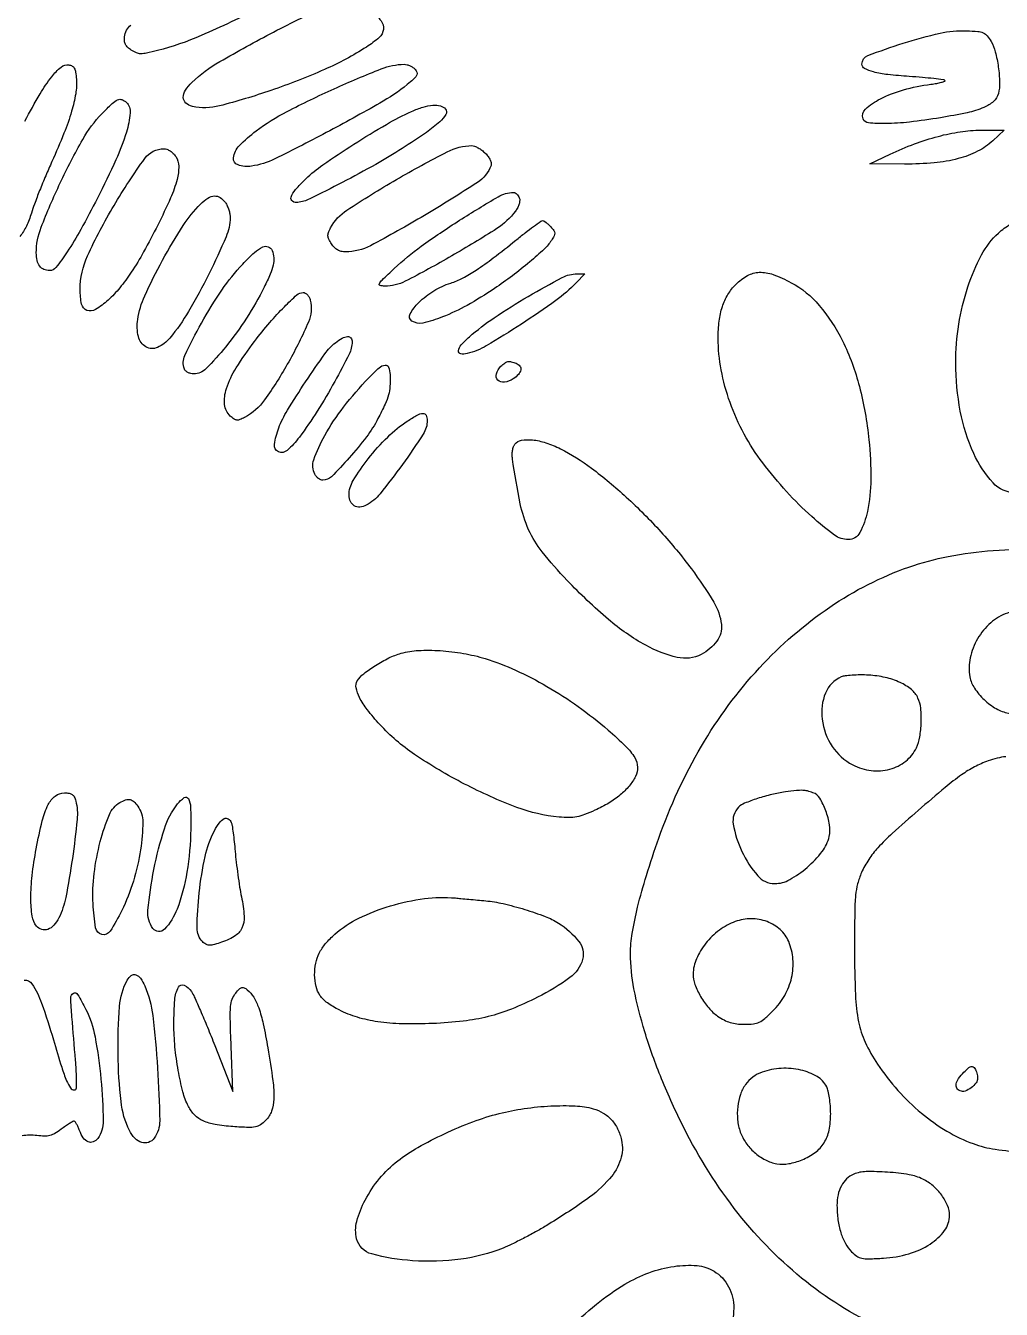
# Model space of a CAD drawing. Header units: inches. Extents: x 164 to 6104, y 4585 to 8790.
# Drawn here: x 5604.04 to 5626.42, y 5343.17 to 5372.62 of the extents above; entities that cross this region are included whole.
import ezdxf

# ---------------------------------------------------------------- set-up
doc = ezdxf.new("R2010")
doc.units = ezdxf.units.IN
doc.header["$LTSCALE"] = 50
doc.header["$MEASUREMENT"] = 0

# ---------------------------------------------------------------- blocks, each defined once
blk = doc.blocks.new('JACZ-COO-GE-001-CAR-LOGO-R00')
at = {"color": 8}
for points in [[(5084.91, 3198.72, -0.010107), (5089.78, 3207.4, -0.032897), (5093.49, 3212.85, -0.051302), (5096.49, 3215.98, -0.214273), (5098.94, 3216.68, -0.093382), (5100.03, 3216.31, -0.142983), (5100.72, 3215.6, -0.085365), (5101.13, 3214.35, -0.018989), (5101.38, 3212.09, -0.059128), (5101.17, 3207.45, -0.031121), (5099.87, 3201.83, -0.02349), (5097.42, 3194.81, -0.010307), (5093.56, 3185.76, 0.006049), (5091.58, 3181.23, 0.005404), (5089.63, 3176.47, 0.005428), (5087.98, 3172.17, 0.016756), (5086.99, 3169.21, -0.03966), (5085.4, 3165.1, -0.056594), (5083.32, 3161.79, -0.069763)], [(5160.33, 3235.01, -0.014415), (5141.28, 3226.04, -0.040195), (5127.32, 3221.24, -0.009525), (5123.83, 3220.41, -0.057158), (5121.98, 3220.23, -0.093144), (5120.56, 3220.52, -0.04825), (5118.95, 3221.37, -0.045605), (5117.79, 3222.28, -0.085242), (5117.08, 3223.24, -0.090078), (5116.76, 3224.34, -0.056049), (5116.76, 3225.69, -0.191744), (5118.75, 3229.39, -0.048147)], [(5360.22, 2812.03, -0.061367), (5334.78, 2827.53, -0.058878), (5312.99, 2849.4, -0.050387), (5295.56, 2876.88, -0.018999), (5288.5, 2892.42, -0.022961), (5283.12, 2907.51, -0.025288), (5279.67, 2921.21, -0.048881), (5278.57, 2932.46, -0.041543), (5279.11, 2938.93, -0.018491), (5280.83, 2947.32, -0.015487), (5283.65, 2957.44, -0.009083), (5287.6, 2969.38, -0.047986), (5301.23, 2998.78, -0.053814), (5319.79, 3023.85, -0.056681), (5342.29, 3043.29, -0.065357), (5367.57, 3056.09, -0.037776), (5380.17, 3059.48, -0.027583), (5394.54, 3061.39, -0.027144), (5409.34, 3061.72, -0.032308)], [(5398.56, 2995.45, 0.033428), (5395.81, 2994.97, 0.02628), (5392.9, 2994.1, 0.034913), (5388.55, 2992.18, 0.033032), (5384.42, 2989.65, 0.020078), (5379.19, 2985.63, 0.004421), (5370.57, 2978.28, 0.005343), (5362.26, 2970.92, 0.024091), (5357.66, 2966.34, 0.039407), (5354.72, 2962.56, 0.039963), (5352.43, 2958.38, 0.040942), (5351.18, 2954.84, 0.041792), (5350.53, 2951.16, 0.020226), (5350.25, 2945.66, 0.002625), (5350.19, 2933.88, 0.009032), (5350.46, 2919.23, 0.040233), (5351.47, 2910.69, 0.059657), (5353.61, 2904.14, 0.038277), (5357.54, 2897.17, 0.034909), (5364.06, 2888.74, 0.037032), (5371.57, 2881.48, 0.038717), (5379.71, 2875.71, 0.047738), (5388.11, 2871.71, 0.049788), (5395.18, 2869.91, 0.027044), (5404.1, 2869.05, 0.027004)], [(5084.71, 2924, -0.281979), (5087.19, 2922.84, -0.062034), (5090.26, 2916.65, -0.012522), (5094.03, 2904.95, 0.003581), (5096.69, 2896.14, 0.02381), (5098.26, 2891.83, 0.050113), (5099.5, 2889.54, 0.248567), (5100.75, 2888.88, 0.398373), (5101.41, 2889.51, 0.022211), (5101.44, 2892.63, 0.011792), (5101.11, 2898.37, 0.001146), (5099.94, 2912.26, -0.013029), (5099.58, 2918.34, -0.285161), (5100.43, 2919.82, -0.402638), (5101.78, 2919.44, -0.017231), (5104.39, 2914.66, -0.070165), (5107.34, 2905.88, -0.022966), (5109.23, 2892.32, -0.018522), (5109.97, 2878.96, -0.163877), (5108.21, 2873.41, -0.138383), (5106.76, 2872.26, -0.20034), (5105.14, 2872.27, -0.143503), (5103.6, 2873.53, -0.066032), (5102.42, 2875.87, 0.019608), (5101.97, 2877.02, 0.028601), (5101.47, 2877.99, 0.027889), (5101, 2878.71, 0.237058), (5100.67, 2878.88, 0.130332), (5100.23, 2878.76, 0.009288), (5099.15, 2878.12, 0.012579), (5097.88, 2877.29, 0.009146), (5096.51, 2876.3, -0.028065), (5094.52, 2874.98, -0.069196), (5092.91, 2874.31, -0.068788), (5091.17, 2874.11, -0.027479), (5088.76, 2874.29, 0.037551), (5086.34, 2874.42, 0.04398), (5084.06, 2874.18, 0.036198)]]:
    blk.add_lwpolyline(points, format="xyb", dxfattribs=at)
for points in [[(5195.57, 3234.26, -0.046194), (5198.81, 3230.74, -0.195463), (5199.54, 3228.03, -0.182609), (5198.2, 3225.45, -0.039657), (5194.12, 3222.37, -0.038382), (5180.74, 3215.19, -0.021762), (5163.6, 3208.5, -0.018579), (5147.14, 3203.56, -0.118171), (5138.48, 3203.4, -0.12844), (5136.39, 3204.46, -0.208605), (5135.57, 3206.24, -0.148652), (5136.22, 3208.56, -0.061866), (5138.32, 3211.09, -0.057308), (5147.21, 3217.71, -0.011695), (5164.43, 3227.16, -0.009332), (5182.1, 3235.91, -0.100582), (5189.82, 3237.81, -0.124192), (5190.74, 3237.61, -0.024671), (5192.23, 3236.8, -0.024726), (5193.91, 3235.64, -0.020812)], [(5393.84, 3224.17, -0.069178), (5395.2, 3220.84, -0.027835), (5396.16, 3216, -0.027845), (5396.58, 3211.08, -0.068722), (5396.19, 3207.49, -0.153644), (5394.65, 3204.98, -0.080289), (5391.51, 3203.04, -0.045822), (5386.24, 3201.39, -0.012434), (5377.66, 3199.77, -0.011549), (5367.75, 3198.39, -0.02545), (5360.13, 3197.89, -0.027409), (5354.63, 3198.12, -0.284451), (5352.91, 3199.43, -0.309676), (5353.65, 3202.52, -0.066281), (5358.44, 3205.82, -0.050246), (5365.81, 3208.68, -0.034647), (5374.59, 3210.48, 0.011367), (5376.49, 3210.77, 0.021715), (5377.99, 3211.11, 0.022963), (5379.03, 3211.44, 0.546355), (5379.09, 3211.69, 0.167604), (5378.6, 3211.93, 0.0027), (5375.51, 3212.29, 0.006738), (5371.88, 3212.64, 0.004378), (5367.68, 3212.96, -0.011613), (5360.81, 3213.57, -0.035696), (5356.22, 3214.42, -0.056688), (5353.41, 3215.51, -0.279241), (5352.57, 3216.9, -0.310624), (5354.46, 3219.64, -0.014262), (5365.75, 3223.61, -0.022577), (5377.52, 3226.79, -0.063092), (5386.02, 3227.58, -0.012497), (5389.61, 3227.37, -0.082108), (5391.36, 3226.93, -0.119572), (5392.56, 3226.01, -0.039101)], [(5209.66, 3215.26, -0.072183), (5210.25, 3214.3, -0.189786), (5210.27, 3213.51, -0.111377), (5209.72, 3212.64, -0.017758), (5208.22, 3211.25, -0.046963), (5199.52, 3205.09, -0.008768), (5182.38, 3195.61, -0.007003), (5164.82, 3186.61, -0.078839), (5157.37, 3184.29, -0.116092), (5153.06, 3184.66, -0.36048), (5151.62, 3186.95, -0.160763), (5153.5, 3190.85, -0.040807), (5158.84, 3195.55, -0.040083), (5168.73, 3201.74, -0.014123), (5183.78, 3209.03, -0.011317), (5198.86, 3215.41, -0.091626), (5206.2, 3216.85, -0.065452), (5207.11, 3216.74, -0.045098), (5208.09, 3216.4, -0.045197), (5209, 3215.88, -0.06703)], [(5117.37, 3204.68, -0.223827), (5118.58, 3201.31, -0.049622), (5117.36, 3195.13, -0.033421), (5114.04, 3186.33, -0.011367), (5108.1, 3174.01, -0.0083), (5102.78, 3164.04, -0.019594), (5098.42, 3156.84, -0.019382), (5094.85, 3151.89, -0.231218), (5092.79, 3150.88, -0.106092), (5091, 3151.26, -0.127045), (5089.66, 3152.34, -0.104952), (5088.84, 3154.11, -0.056124), (5088.57, 3156.52, -0.093164), (5090.11, 3164.73, -0.017225), (5096.22, 3178.93, -0.018809), (5103.43, 3192.85, -0.062908), (5109.57, 3201.07, -0.010637), (5112.82, 3204.3, -0.082268), (5114.58, 3205.5, -0.19487), (5115.95, 3205.57, -0.112592)], [(5219.43, 3202.55, -0.322377), (5219.55, 3200.85, -0.069696), (5217.56, 3198.46, -0.033947), (5213.31, 3195.1, -0.007498), (5205.57, 3189.95, -0.01525), (5197.11, 3184.86, -0.008245), (5186.4, 3179.09, -0.005074), (5175.98, 3173.82, -0.079546), (5172.17, 3172.65, -0.188604), (5170.49, 3173.04, -0.333555), (5170.06, 3174.33, -0.097324), (5171.46, 3176.79, -0.022941), (5174.71, 3180.23, -0.040789), (5180.2, 3184.74, -0.009626), (5190.09, 3191.3, -0.010371), (5200.53, 3197.65, -0.024952), (5208.57, 3201.79, -0.031534), (5212.23, 3203.18, -0.057639), (5215.37, 3203.77, -0.077724), (5217.82, 3203.56, -0.160643)], [(5394.41, 3192.42, -0.071254), (5389.54, 3189.04, -0.051481), (5383.36, 3186.7, -0.042334), (5375.66, 3185.34, -0.024078), (5366.21, 3184.95), (5355.07, 3185.03), (5361.57, 3188.1, -0.020506), (5369.36, 3191.4, -0.025131), (5376.89, 3193.81, -0.027265), (5384.01, 3195.29, -0.036723), (5390.57, 3195.8), (5398.07, 3195.82)], [(5133.16, 3187.37, -0.143849), (5134.11, 3184.26, -0.066544), (5133.58, 3180.02, -0.040301), (5131.5, 3174.12, -0.011827), (5127.39, 3165.42, -0.009813), (5122.89, 3156.88, -0.019993), (5118.95, 3150.39, -0.025149), (5115.26, 3145.38, -0.037683), (5111.52, 3141.45, -0.046025), (5107.49, 3138.43, -0.232107), (5104.77, 3138.17, -0.254752), (5103.07, 3140.15, -0.053592), (5102.58, 3144.83, -0.107308), (5104.95, 3155.61, -0.026574), (5113.41, 3171.71, -0.021477), (5123.23, 3186.73, -0.241633), (5129.38, 3189.88, -0.095033), (5130.32, 3189.7, -0.05129), (5131.38, 3189.15, -0.048321), (5132.38, 3188.34, -0.053463)], [(5232.11, 3188.43, -0.037387), (5233.03, 3187.36, -0.048744), (5233.69, 3186.26, -0.05722), (5234.03, 3185.25, -0.145738), (5233.97, 3184.48, -0.157781), (5229.61, 3179.08, -0.010771), (5212.67, 3168.54, -0.012221), (5195.41, 3158.86, -0.122219), (5187.43, 3156.88, -0.058385), (5186.08, 3157.04, -0.070888), (5184.9, 3157.5, -0.068573), (5183.86, 3158.3, -0.050178), (5182.95, 3159.42, -0.028841), (5182.09, 3160.92, -0.103217), (5181.81, 3161.98, -0.105615), (5181.98, 3163.05, -0.030959), (5182.67, 3164.57, -0.126189), (5187.89, 3170.25, -0.012634), (5203.7, 3179.99, -0.013129), (5219.97, 3188.89, -0.115771), (5227.87, 3190.85, -0.09823), (5228.72, 3190.7, -0.035097), (5229.85, 3190.15, -0.033197), (5231.04, 3189.37, -0.033484)], [(5149.01, 3172.66, -0.044721), (5149.61, 3171.62, -0.029696), (5150.11, 3170.34, -0.029892), (5150.45, 3169.04, -0.050196), (5150.55, 3167.91, -0.099937), (5149.24, 3161.64, -0.014625), (5143.75, 3149.8, -0.017588), (5137.24, 3137.84, -0.038883), (5131.27, 3129.33, -0.11441), (5127.34, 3126.32, -0.242289), (5123.61, 3126.5, -0.209329), (5121.2, 3129.79, -0.092557), (5121, 3135.27, -0.069832), (5123.23, 3142.78, -0.017638), (5128.92, 3154.19, -0.01833), (5135.51, 3165.3, -0.055312), (5141.05, 3172.13, -0.049541), (5143.44, 3174.06, -0.129217), (5145.52, 3174.75, -0.16384), (5147.36, 3174.27, -0.094369)], [(5243.01, 3174.18, -0.108696), (5243.14, 3173.32, -0.054168), (5242.95, 3172.24, -0.047988), (5242.48, 3171.06, -0.040711), (5241.77, 3169.93, -0.090315), (5235.8, 3164.33, -0.012903), (5221.41, 3155.57, -0.011275), (5206.54, 3147.47, -0.122805), (5199.95, 3145.91, -0.066409), (5198.49, 3146.13, -0.480772), (5198.25, 3146.7, -0.076118), (5199.13, 3147.85, -0.002892), (5203.04, 3151.58, -0.03296), (5211.63, 3158.66, -0.014281), (5223.91, 3166.98, -0.00943), (5236.23, 3174.5, -0.130855), (5241.21, 3175.87, -0.127171), (5241.7, 3175.75, -0.064569), (5242.21, 3175.38, -0.057747), (5242.67, 3174.83, -0.054634)], [(5253.05, 3164.9, -0.029052), (5254.03, 3163.69, -0.143371), (5254.31, 3162.86, -0.134061), (5254.12, 3161.99, -0.024195), (5253.26, 3160.54, -0.059241), (5250.94, 3157.77, -0.013195), (5246.33, 3153.66, -0.013734), (5240.79, 3149.24, -0.014084), (5235.07, 3145.17, -0.02011), (5226.28, 3139.78, -0.033679), (5218.45, 3136.07, -0.038548), (5212.13, 3134.13, -0.203549), (5208.65, 3134.77, -0.390365), (5208.09, 3137.02, -0.0744), (5210.87, 3140.69, -0.055823), (5215.68, 3144.44, -0.060907), (5221.07, 3146.9, 0.044529), (5224.89, 3148.49, 0.024248), (5229.26, 3151.08, 0.017749), (5234.67, 3154.92, 0.007006), (5241.85, 3160.57, -0.004783), (5244.89, 3162.99, -0.007257), (5247.58, 3165.03, -0.003248), (5249.9, 3166.71, -0.156224), (5250.44, 3166.88, -0.137662), (5250.87, 3166.76, -0.025488), (5251.55, 3166.3, -0.025627), (5252.3, 3165.66, -0.020906)], [(5411.4, 3163.89, -0.074983), (5416.97, 3158.41, -0.073017), (5420.74, 3151.49, -0.059058), (5422.89, 3142.54, -0.029259), (5423.57, 3130.85, -0.042994), (5421.92, 3111.7, -0.058962), (5416.98, 3095.14, -0.075305), (5409.84, 3083.68, -0.219083), (5401.57, 3079.88, -0.21174), (5394.49, 3083.02, -0.076855), (5388.3, 3092.4, -0.060951), (5384.01, 3105.91, -0.046495), (5382.57, 3121.38, -0.03929), (5383.54, 3133.73, -0.040073), (5386.43, 3145.69, -0.043242), (5390.8, 3155.9, -0.084182), (5396.2, 3162.89, -0.052812), (5400.11, 3165.8, -0.11766), (5403.63, 3166.88, -0.118966), (5407.23, 3166.26, -0.054666)], [(5163.96, 3157.3, -0.073946), (5164.47, 3155.02, -0.071162), (5164.3, 3152.66, -0.048395), (5163.37, 3149.75, -0.015142), (5161.43, 3145.6, -0.026211), (5155.75, 3135.66, -0.027672), (5149.15, 3126.56, -0.024663), (5142.82, 3119.51, -0.200026), (5138.9, 3117.88, -0.059469), (5137.94, 3117.99, -0.059607), (5137.04, 3118.33, -0.065407), (5136.32, 3118.83, -0.117383), (5135.92, 3119.42, -0.204193), (5136.08, 3123.78, -0.017032), (5141.35, 3134.07, -0.023402), (5147.92, 3144.68, -0.037977), (5154.56, 3152.95, -0.017946), (5158.34, 3156.71, -0.078502), (5160.95, 3158.45, -0.200625), (5162.73, 3158.52, -0.214507)], [(5261.15, 3146.96, -0.045152), (5254.72, 3141.36, -0.012582), (5243.69, 3133.8, -0.011013), (5232.44, 3126.83, -0.072554), (5226.32, 3124.34, -0.107541), (5224.27, 3124.28, -0.398553), (5223.58, 3125.24, -0.149051), (5224.44, 3127.13, -0.031486), (5227.04, 3129.71, -0.032672), (5234.93, 3135.78, -0.015244), (5245.87, 3142.63, -0.010892), (5256.72, 3148.66, -0.120198), (5261.51, 3149.86), (5263.94, 3149.88)], [(5329.93, 3147.03, -0.095849), (5338.9, 3139.77, -0.059872), (5346.32, 3128.41, -0.051757), (5351.76, 3113.8, -0.038266), (5354.78, 3096.8, -0.026327), (5355.38, 3084.1, -0.049485), (5354.31, 3073.9, -0.070772), (5351.86, 3067.09, -0.278043), (5348.2, 3064.88, -0.159646), (5343.78, 3066.32, -0.024289), (5336.49, 3072.25, -0.025711), (5328.46, 3080.21, -0.021964), (5320.84, 3089.38, -0.038698), (5314.89, 3098.62, -0.037973), (5310.38, 3108.72, -0.03892), (5307.56, 3119.13, -0.046201), (5306.59, 3129.26, -0.031063), (5306.91, 3134.77, -0.049022), (5307.94, 3139.38, -0.055929), (5309.71, 3143.24, -0.061258), (5312.24, 3146.48, -0.069689), (5315.99, 3149.31, -0.119522), (5319.74, 3150.34, -0.096232), (5324.12, 3149.64, -0.034363)], [(5176.15, 3141.43, -0.165333), (5175.57, 3134.44, -0.025125), (5169.27, 3121.71, -0.027302), (5161.58, 3109.58, -0.11557), (5155.17, 3103.93, -0.027792), (5153.66, 3103.23, -0.119328), (5152.69, 3103.09, -0.127347), (5151.79, 3103.41, -0.033536), (5150.58, 3104.37, -0.189822), (5148.77, 3108.03, -0.100221), (5149.36, 3113.14, -0.06158), (5152.49, 3119.82, -0.023644), (5158.35, 3128.26, -0.012933), (5163.24, 3134.28, -0.018725), (5167.88, 3139.32, -0.015358), (5171.9, 3143.13, -0.183908), (5173.87, 3143.88, -0.129184), (5174.56, 3143.7, -0.07691), (5175.23, 3143.17, -0.067336), (5175.79, 3142.38, -0.058824)], [(5189.55, 3128.13, -0.112657), (5188.59, 3124.17, -0.011007), (5183.99, 3115.4, -0.014739), (5178.4, 3105.97, -0.018776), (5172.67, 3097.63, -0.050259), (5168.82, 3093.41, -0.296278), (5166, 3092.97, -0.334847), (5164.72, 3095.3, -0.05545), (5166.09, 3100.58, -0.04574), (5168.86, 3106.21, -0.009893), (5174.69, 3115.36, -0.008425), (5180.85, 3124.29, -0.070961), (5184.22, 3127.82, -0.036827), (5186.41, 3129.29, -0.115862), (5188.1, 3129.8, -0.241916), (5189.13, 3129.34, -0.174697)], [(5201.68, 3117.63, -0.022586), (5201.65, 3113.88, -0.053411), (5201.2, 3111.12, -0.042944), (5200.11, 3108.18, -0.0105), (5197.82, 3103.56, -0.040996), (5194.12, 3097.72, -0.020829), (5188.61, 3091.01, -0.014134), (5182.92, 3084.99, -0.19882), (5180.23, 3083.88, -0.099529), (5179.55, 3084.02, -0.057106), (5178.81, 3084.43, -0.05381), (5178.14, 3085.03, -0.059916), (5177.64, 3085.75, -0.210863), (5177.28, 3090.41, -0.042592), (5180.79, 3098.16, -0.037675), (5186.82, 3107.25, -0.025771), (5194.92, 3116.63, -0.018601), (5198.19, 3119.81, -0.147532), (5200.08, 3120.7, -0.356029), (5201.22, 3120.02, -0.078637)], [(5241.99, 3121.27, -0.139539), (5243.18, 3120.38, -0.2107), (5243.47, 3119.14, -0.14301), (5242.75, 3117.7, -0.060507), (5241.08, 3116.29, -0.105073), (5238.24, 3115.19, -0.243827), (5236.13, 3115.88, -0.278492), (5235.66, 3117.88, -0.119159), (5237.14, 3120.31, -0.036881), (5238.34, 3121.34, -0.110831), (5239.32, 3121.78, -0.107534), (5240.41, 3121.76, -0.033597)], [(5213.57, 3103.01, -0.144412), (5212.27, 3098.61, -0.012493), (5205.62, 3088.86, -0.014633), (5198.48, 3079.53, -0.099634), (5194.04, 3075.86, -0.10458), (5192.03, 3075.28, -0.151467), (5190.24, 3075.69, -0.15385), (5189.01, 3077.03, -0.108796), (5188.57, 3079.04, -0.137267), (5189.89, 3083.75, -0.030045), (5194.72, 3090.73, -0.031821), (5200.92, 3097.66, -0.04822), (5207.19, 3102.75, -0.018903), (5210.37, 3104.69, -0.117817), (5212.19, 3105.2, -0.293046), (5213.18, 3104.62, -0.11826)], [(5256.16, 3093.89, -0.04467), (5266.1, 3087.7, -0.023961), (5277.22, 3078.45, -0.022806), (5288.26, 3067.36, -0.024084), (5298.03, 3055.5, -0.024839), (5305.17, 3044.87, -0.107368), (5307.61, 3037.71, -0.190912), (5306.19, 3032.43, -0.113732), (5301.16, 3028.17, -0.178126), (5293.51, 3027.21, -0.069311), (5283.41, 3031.08, -0.050562), (5271.49, 3039.33, -0.02597), (5258.3, 3051.84, -0.020781), (5250.29, 3061, -0.06355), (5245.99, 3068.02, -0.056071), (5243.3, 3076.36, -0.013633), (5240.82, 3090.64, -0.03831), (5240.73, 3092.01, -0.037452), (5240.85, 3093.39, -0.04002), (5241.14, 3094.59, -0.093894), (5241.58, 3095.39, -0.177771), (5243.72, 3096.64, -0.069305), (5247.2, 3096.76, -0.054845), (5251.5, 3095.83, -0.036544)], [(5399.07, 3041.38, 0.095634), (5393.73, 3038.24, 0.079697), (5389.53, 3033.16, 0.080265), (5387.16, 3027.06, 0.099453), (5387.08, 3020.98, 0.10019), (5388.56, 3017.33, 0.058008), (5391.62, 3013.69, 0.057408), (5395.5, 3010.81, 0.089589), (5399.4, 3009.41, 0.108289), (5406.36, 3009.74, 0.095441), (5412.91, 3012.94, 0.087649), (5418.22, 3018.64, 0.074406), (5421.64, 3026.14, 0.141125), (5421.64, 3030.67, 0.09158), (5419.28, 3035.39, 0.082123), (5415.07, 3039.39, 0.081515), (5409.79, 3041.83, 0.018973), (5406.65, 3042.58, 0.059503), (5404.48, 3042.75, 0.057489), (5402.31, 3042.4, 0.016865)], [(5232.07, 3026.81, -0.031549), (5241.83, 3023.11, -0.025124), (5251.85, 3017.94, -0.023958), (5261.81, 3011.5, -0.022149), (5271.37, 3003.98, -0.016024), (5277.01, 2998.8, -0.0652), (5279.89, 2995.14, -0.119426), (5280.82, 2992.1, -0.136211), (5280.18, 2989.13, -0.055291), (5278.12, 2986.05, -0.043457), (5275.26, 2983.22, -0.038772), (5271.62, 2980.63, -0.027709), (5267.2, 2978.31, -0.017256), (5263.89, 2976.93, -0.043531), (5261.38, 2976.22, -0.046815), (5258.89, 2975.99, -0.022789), (5255.7, 2976.14, -0.067092), (5242.25, 2979.24, -0.029178), (5225.47, 2986.71, -0.029239), (5209.47, 2996.2, -0.059179), (5198.4, 3005.75, -0.019544), (5194.39, 3010.5, -0.046392), (5191.9, 3014.39, -0.068394), (5190.81, 3017.47, -0.192561), (5191.2, 3019.68, -0.085437), (5193.26, 3021.99, -0.027802), (5197, 3024.64, -0.028162), (5201.28, 3027.01, -0.043415), (5205.24, 3028.51, -0.056014), (5210.72, 3029.41, -0.028705), (5217.68, 3029.37, -0.027577), (5225.11, 3028.49, -0.031524)], [(5345.96, 3020.96, 0.196256), (5340.9, 3015.79, 0.129763), (5339.82, 3007.45, 0.11321), (5343.04, 2998.75, 0.130422), (5349.61, 2992.86, 0.087334), (5355.53, 2991.04, 0.096421), (5361.49, 2991.46, 0.102981), (5366.56, 2994.01, 0.114509), (5369.96, 2998.3, 0.069205), (5371.05, 3001.76, 0.033775), (5371.51, 3006.38, 0.033686), (5371.35, 3010.95, 0.081296), (5370.47, 3014.21, 0.116675), (5368.37, 3016.91, 0.061276), (5364.73, 3019.18, 0.053018), (5360.01, 3020.78, 0.042123), (5354.68, 3021.52, 0.014043), (5351.99, 3021.59, 0.015404), (5349.39, 3021.5, 0.014964), (5347.18, 3021.29, 0.071322)], [(5328.07, 2984.18, 0.026478), (5323.78, 2983.38, 0.01956), (5319.14, 2982.06, 0.017261), (5315.04, 2980.56, 0.100431), (5313.13, 2979.3, 0.243284), (5311.41, 2973.89, 0.068241), (5314.16, 2965.17, 0.067285), (5319.22, 2957.38, 0.21846), (5324.68, 2954.88, 0.128767), (5329.45, 2956.13, 0.050368), (5335.06, 2960.07, 0.050267), (5339.84, 2965.14, 0.110482), (5342.08, 2969.95, 0.094282), (5342.19, 2973.66, 0.04874), (5341, 2978.18, 0.048714), (5339.08, 2982.14, 0.166041), (5336.9, 2983.94, 0.031702), (5335.15, 2984.48, 0.05242), (5333.61, 2984.69, 0.033453), (5331.65, 2984.61, 0.006291)], [(5101.18, 2981.28, -0.086245), (5101.62, 2975.38, -0.01135), (5100.1, 2962.88, -0.012557), (5097.99, 2950.46, -0.065049), (5095.78, 2943.88, -0.07004), (5094.19, 2941.53, -0.12306), (5092.26, 2940.23, -0.161692), (5090.32, 2940.18, -0.147173), (5088.64, 2941.29, -0.139023), (5087.25, 2944.44, -0.034034), (5086.84, 2950.15, -0.029674), (5087.24, 2957.46, -0.018107), (5088.54, 2966, -0.013538), (5090.48, 2974.95, -0.056341), (5092.39, 2980.11, -0.109603), (5094.65, 2982.88, -0.168534), (5097.54, 2983.88, -0.039189), (5099.08, 2983.76, -0.116233), (5100.06, 2983.36, -0.126493), (5100.71, 2982.59, -0.050558)], [(5121.01, 2979.66, -0.154472), (5122.61, 2974.57, -0.037705), (5121.92, 2965.71, -0.03687), (5119.61, 2955.66, -0.038805), (5115.87, 2946.23, -0.028615), (5112.16, 2939.65, -0.3199), (5109.52, 2938.59, -0.302526), (5107.53, 2940.74, -0.026966), (5106.73, 2948.44, -0.04281), (5107.07, 2958.11, -0.034699), (5109.03, 2968.3, -0.033493), (5111.96, 2976.96, -0.163974), (5115.31, 2980.79, -0.048754), (5117.13, 2981.63, -0.133182), (5118.53, 2981.72, -0.13782), (5119.75, 2981.1, -0.053758)], [(5137.93, 2972.28, -0.036571), (5136.74, 2958.56, -0.050991), (5133.56, 2946.67, -0.097883), (5129.57, 2940.29, -0.469652), (5125.85, 2940.52, -0.184496), (5124.25, 2946.37, -0.0242), (5126.17, 2959.37, -0.028203), (5129.52, 2972.42, -0.089879), (5133.72, 2980.34, -0.075435), (5135.87, 2982.36, -0.450216), (5137.19, 2982.04, -0.114291), (5137.89, 2979.35, -0.010052)], [(5150.92, 2974.41, -0.053629), (5151.17, 2973.46, -0.005206), (5151.51, 2971.09, -0.006559), (5151.85, 2968.25, -0.005142), (5152.14, 2965.16, 0.008242), (5152.49, 2961.69, 0.005329), (5153.01, 2957.69, 0.005357), (5153.59, 2953.78, 0.010081), (5154.17, 2950.65, -0.033645), (5155, 2944.43, -0.12725), (5154.28, 2940.6, -0.151385), (5151.88, 2937.98, -0.054482), (5147.22, 2935.9, -0.016669), (5145.03, 2935.27, -0.080222), (5143.75, 2935.16, -0.119656), (5142.76, 2935.49, -0.059188), (5141.72, 2936.31, -0.203366), (5139.96, 2940.7, -0.02176), (5140.66, 2951.9, -0.027373), (5142.55, 2963.5, -0.063992), (5145.51, 2971.77, -0.038703), (5147.1, 2974.35, -0.122869), (5148.64, 2975.65, -0.255457), (5149.93, 2975.59, -0.166322)], [(5232.28, 2949.37, -0.034182), (5237.83, 2948.46, -0.016915), (5244.74, 2946.6, -0.016463), (5251.3, 2944.35, -0.05026), (5255.5, 2942.25, -0.082386), (5262.05, 2936.4, -0.242331), (5263.23, 2930.65, -0.169161), (5259.15, 2924.79, -0.040263), (5248.84, 2918.52, -0.021545), (5240.5, 2914.76, -0.03375), (5233.01, 2912.34, -0.032601), (5225.07, 2910.89, -0.01848), (5215.33, 2910.13, -0.015513), (5205.52, 2910.04, -0.030564), (5197.75, 2910.68, -0.037346), (5191.26, 2912.12, -0.044108), (5185.42, 2914.45, -0.037777), (5181.63, 2916.75, -0.084988), (5179.27, 2919.13, -0.095613), (5178, 2921.97, -0.05764), (5177.57, 2925.65, -0.049941), (5177.94, 2929.39, -0.065187), (5179.06, 2932.65, -0.060818), (5181.04, 2935.67, -0.036846), (5184.05, 2938.72, -0.067243), (5191.65, 2943.77, -0.040231), (5201.77, 2947.72, -0.039665), (5212.65, 2950.06, -0.055802), (5222.57, 2950.27, -0.000331), (5224.34, 2950.11, -0.000117), (5226.86, 2949.87, -0.000116), (5229.64, 2949.61, -0.000136)], [(5312.07, 2942.72, 0.072233), (5306.97, 2939.97, 0.063692), (5302.61, 2935.77, 0.066791), (5299.63, 2930.84, 0.100578), (5298.59, 2925.94, 0.090064), (5299.16, 2922.63, 0.044047), (5300.99, 2918.74, 0.043351), (5303.55, 2915.09, 0.066385), (5306.41, 2912.49, 0.031812), (5308.46, 2911.26, 0.045999), (5310.41, 2910.46, 0.044999), (5312.51, 2910.02, 0.028776), (5315.01, 2909.88, 0.027881), (5317.85, 2910.04, 0.081813), (5319.74, 2910.57, 0.070145), (5321.51, 2911.73, 0.016815), (5324.09, 2914.13, 0.067557), (5327.87, 2919.11, 0.072926), (5330.07, 2924.78, 0.075368), (5330.51, 2930.69, 0.079987), (5329.15, 2936.33, 0.111139), (5326.45, 2940.14, 0.093866), (5322.23, 2942.7, 0.089295), (5317.16, 2943.62, 0.088445)], [(5123.25, 2922.13, -0.068921), (5125.78, 2912.65, -0.015382), (5127.34, 2895.93, -0.010859), (5128.02, 2879.01, -0.163889), (5126.26, 2873.47, -0.150261), (5124.46, 2872.13, -0.161295), (5122.28, 2872.08, -0.126658), (5120.09, 2873.42, -0.078896), (5118.35, 2875.9, -0.086603), (5115.66, 2885.18, -0.023768), (5114.71, 2900.43, -0.02294), (5115.18, 2915.59, -0.103906), (5117.65, 2924.03, -0.115965), (5118.94, 2925.49, -0.240771), (5120.4, 2925.7, -0.1599), (5121.9, 2924.58, -0.052664)], [(5138.17, 2920.36, -0.039549), (5139.09, 2918.68, -0.003521), (5141.04, 2914.26, -0.004577), (5143.28, 2908.94, -0.003553), (5145.62, 2903.11), (5151.43, 2888.38), (5150.87, 2902.88, -0.003077), (5150.58, 2911.72, -0.027997), (5150.69, 2915.57, -0.067086), (5151.22, 2917.91, -0.083119), (5152.32, 2919.85, -0.020335), (5153.51, 2921.19, -0.131207), (5154.28, 2921.65, -0.19259), (5155.03, 2921.58, -0.053573), (5156.02, 2920.92, -0.085205), (5158.07, 2918.52, -0.049838), (5159.68, 2915.09, -0.032404), (5161.1, 2910.05, -0.009999), (5162.58, 2902.3, -0.008078), (5164.2, 2891.85, -0.040807), (5164.52, 2885.96, -0.078142), (5163.82, 2882.12, -0.112303), (5161.98, 2879.2, -0.045163), (5160.21, 2877.72, -0.103613), (5158.62, 2877.05, -0.058014), (5156.37, 2876.88, -0.007132), (5151.44, 2877.15, -0.023543), (5145.74, 2877.81, -0.06639), (5141.91, 2878.98, -0.090759), (5139.23, 2880.84, -0.077407), (5137.21, 2883.64, -0.054168), (5135.44, 2888.28, -0.020125), (5133.95, 2895.13, -0.019812), (5132.91, 2902.71, -0.023952), (5132.57, 2909.89, -0.018535), (5132.86, 2917.75, -0.104621), (5134.02, 2921.75, -0.398335), (5135.86, 2922.36, -0.139437)], [(5320.66, 2894.57, 0.075323), (5317.66, 2892.98, 0.078493), (5315.32, 2890.59, 0.073034), (5313.7, 2887.44, 0.054017), (5312.84, 2883.61, 0.051079), (5312.8, 2879.31, 0.063473), (5313.67, 2875.41, 0.065704), (5315.45, 2871.96, 0.060667), (5318.11, 2868.98, 0.058879), (5321.67, 2866.53, 0.081672), (5325.33, 2865.31, 0.081101), (5329.21, 2865.32, 0.057193), (5333.42, 2866.52, 0.062099), (5337.61, 2868.9, 0.094151), (5340.44, 2871.99, 0.089048), (5342.04, 2876.02, 0.050414), (5342.56, 2881.28, 0.018132), (5342.46, 2883.8, 0.01774), (5342.18, 2886.32, 0.017945), (5341.77, 2888.51, 0.061508), (5341.29, 2889.88, 0.144634), (5338.22, 2893.17, 0.077438), (5333.01, 2895.24, 0.069332), (5326.76, 2895.78, 0.071086)], [(5389.55, 2892.69, -0.165366), (5389.04, 2891.12, -0.072495), (5387.47, 2889.57, -0.073166), (5385.54, 2888.54, -0.179155), (5383.96, 2888.56, -0.17246), (5382.91, 2889.46, -0.182188), (5382.69, 2890.79, -0.10596), (5383.45, 2892.54, -0.040911), (5385.17, 2894.57, -0.016428), (5386.57, 2895.88, -0.097023), (5387.43, 2896.38, -0.214581), (5388.08, 2896.32, -0.124039), (5388.66, 2895.77, -0.043702), (5389, 2895.12, -0.026631), (5389.28, 2894.29, -0.026577), (5389.48, 2893.44, -0.042011)], [(5266.64, 2882.87, -0.067873), (5269.86, 2881.49, -0.073778), (5272.49, 2879.32, -0.071194), (5274.44, 2876.42, -0.05728), (5275.69, 2872.85, -0.136531), (5275.37, 2866.58, -0.100229), (5271.88, 2860.51, -0.059235), (5264.46, 2853.85, -0.017266), (5251.59, 2845.45, -0.009477), (5248.16, 2843.47, -0.00709), (5244.31, 2841.41, -0.007173), (5240.63, 2839.57, -0.016227), (5237.79, 2838.31, -0.064128), (5224.27, 2834.77, -0.047985), (5208.86, 2834.28, -0.049467), (5195.8, 2836.43, -0.272216), (5191, 2841.31, -0.127299), (5191.04, 2846.84, -0.056438), (5193.72, 2853.69, -0.05182), (5198.31, 2860.55, -0.054299), (5204.15, 2866.2, -0.036253), (5210.6, 2870.51, -0.019661), (5219.08, 2874.88, -0.019405), (5228.17, 2878.71, -0.027261), (5236.57, 2881.35, -0.027018), (5244.52, 2882.93, -0.022939), (5253.05, 2883.76, -0.023602), (5260.91, 2883.78, -0.056864)], [(5349.93, 2861.94, 0.089454), (5347.67, 2860.45, 0.080354), (5345.97, 2858.22, 0.071533), (5344.92, 2855.33, 0.051473), (5344.58, 2851.91, 0.033608), (5344.89, 2847.35, 0.042408), (5345.81, 2843.22, 0.047408), (5347.28, 2839.74, 0.072819), (5349.23, 2837.13, 0.048442), (5350.92, 2835.73, 0.098812), (5352.5, 2835.07, 0.056543), (5354.74, 2834.88, 0.007887), (5359.4, 2835.09, 0.055652), (5367.54, 2836.49, 0.073356), (5374.39, 2839.62, 0.09037), (5378.97, 2843.93, 0.160187), (5380.57, 2848.81, 0.100857), (5379.94, 2851.9, 0.058269), (5378.05, 2855.21, 0.055186), (5375.29, 2858.21, 0.063395), (5372.06, 2860.36, 0.075311), (5367.7, 2861.77, 0.022649), (5360.76, 2862.58, 0.021599), (5353.86, 2862.77, 0.097203)], [(5305.27, 2830.92, -0.135992), (5309.93, 2825.95, -0.124131), (5311.57, 2819.11, -0.092733), (5309.89, 2810.66, -0.048447), (5304.93, 2801.1, -0.049495), (5296.61, 2790.68, -0.018956), (5283.15, 2777.88, -0.019091), (5268.63, 2766.04, -0.044476), (5256.73, 2758.63, -0.062435), (5250.15, 2756.28, -0.09109), (5244.02, 2756.05, -0.102561), (5238.73, 2757.97, -0.099966), (5234.59, 2761.85, -0.113946), (5232.28, 2767.43, -0.101571), (5232.52, 2773.71, -0.065655), (5235.56, 2781.54, -0.021413), (5242, 2792.16, -0.02576), (5249.61, 2802.39, -0.024318), (5258.37, 2812, -0.025156), (5267.65, 2820.34, -0.034906), (5276.79, 2826.76, -0.047852), (5284.47, 2830.44, -0.051642), (5292.51, 2832.48, -0.057458), (5299.83, 2832.7, -0.11623)]]:
    blk.add_lwpolyline(points, format="xyb", close=True, dxfattribs=at)

msp = doc.modelspace()

# ---------------------------------------------------------------- block references
at = {"xscale": 0.07174195398747743, "yscale": 0.07174195398747743, "zscale": 0.07174195398747743}
msp.add_blockref('JACZ-COO-GE-001-CAR-LOGO-R00', (5239.21848, 5140.95246), dxfattribs=at)

doc.saveas('drawing.dxf')
